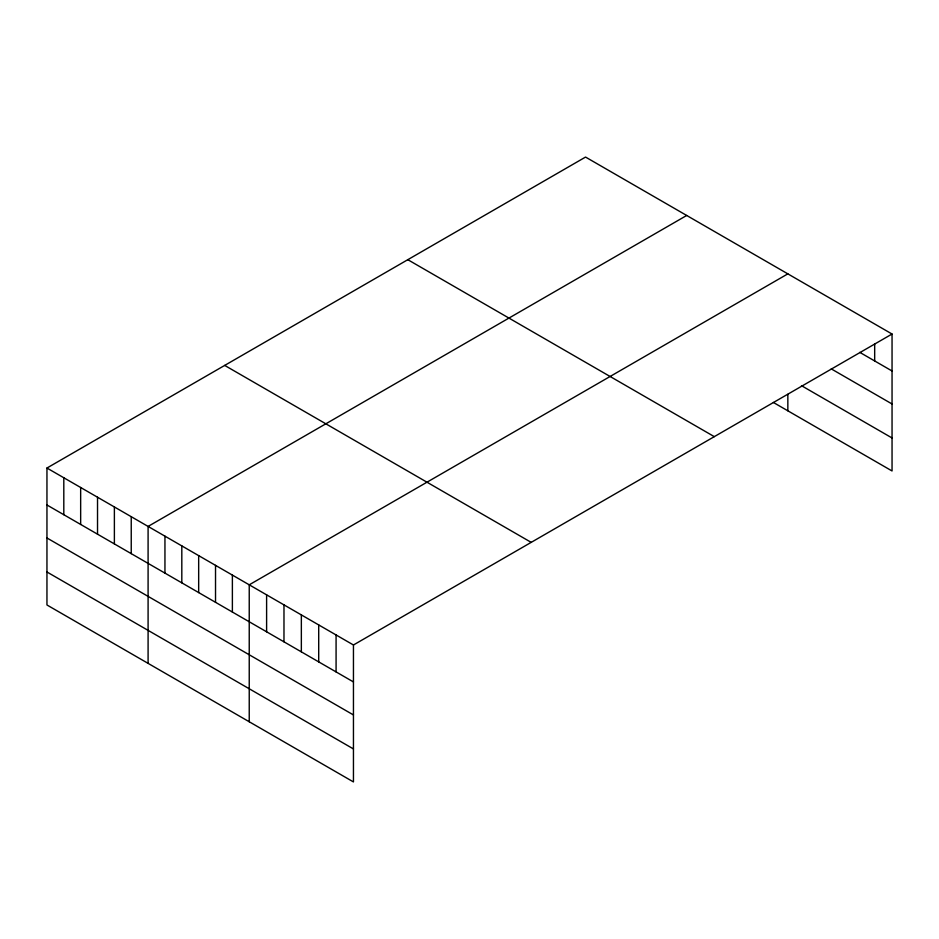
<?xml version="1.0" encoding="UTF-8"?>
<svg xmlns="http://www.w3.org/2000/svg" width="939" height="939" viewBox="0 0 939 939"><rect width="100%" height="100%" fill="white"/><g stroke="black" fill="none" stroke-linecap="round" stroke-linejoin="round"><path stroke-width="1.41" d="M46.95 468.033L353.451 644.987L353.451 781.929L46.95 604.974L46.95 468.033L585.549 157.071L892.05 334.026L892.05 470.967L773.396 402.467M686.691 215.465L148.092 526.427L148.092 663.368M787.844 273.859L249.234 584.821L249.234 721.762M353.451 644.987L892.05 334.026M859.795 352.36L892.05 370.987M831.261 368.886L892.05 403.981M801.483 385.683L892.05 437.973M407.808 259.692L714.309 436.647M224.691 365.412L531.192 542.366M46.95 504.982L353.451 681.937M46.95 537.977L353.451 714.943M46.95 571.98L353.451 748.935M874.679 343.897L874.679 360.952M787.844 394.31L787.844 410.801M336.08 634.964L336.08 671.913M318.708 624.928L318.708 661.889M301.349 614.904L301.349 651.854M283.977 604.88L283.977 641.83M266.606 594.845L266.606 631.806M232.379 575.091L232.379 612.04M215.524 565.36L215.524 602.31M198.669 555.618L198.669 592.579M181.814 545.888L181.814 582.849M164.947 536.157L164.947 573.119M131.237 516.696L131.237 553.646M114.382 506.966L114.382 543.916M97.527 497.224L97.527 534.185M80.66 487.494L80.66 524.455M63.805 477.763L63.805 514.713"/></g></svg>
